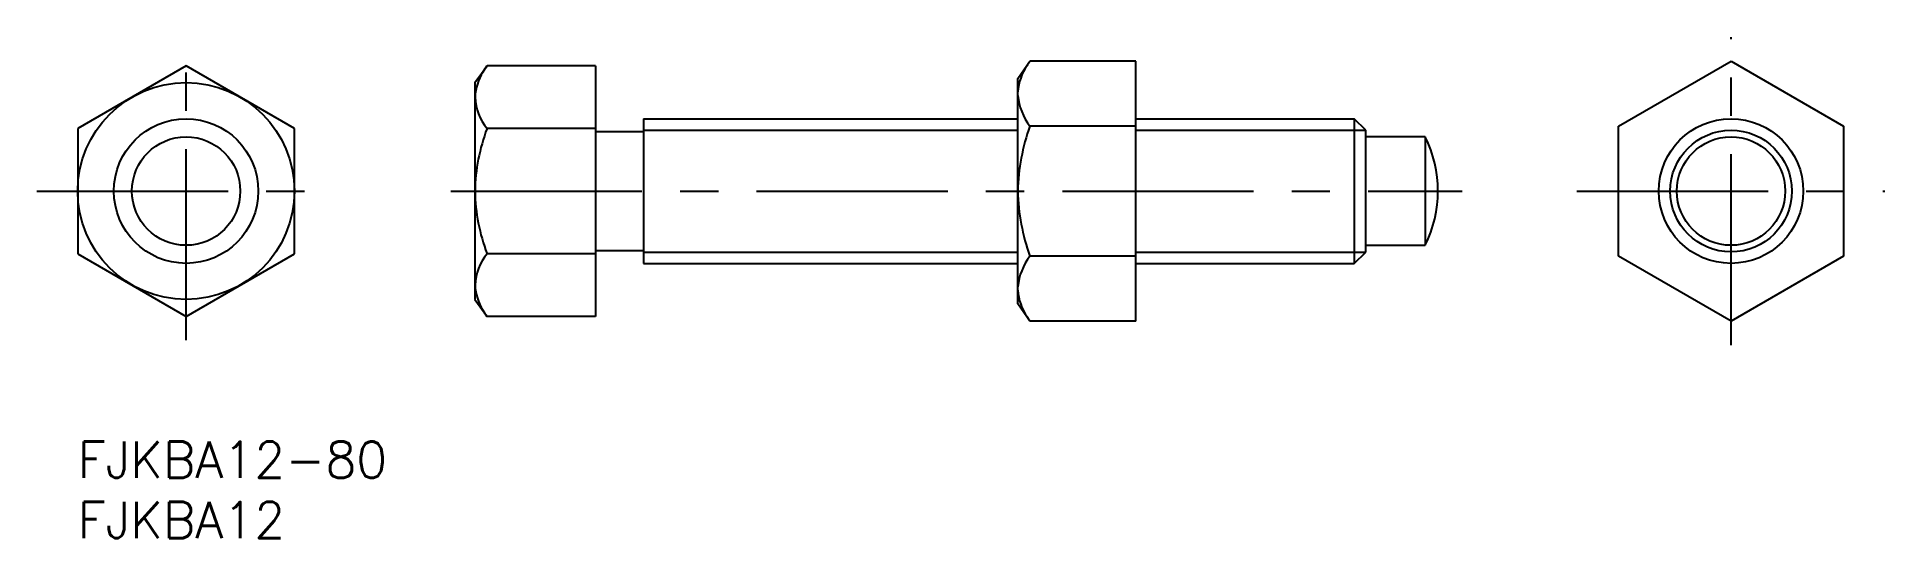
# Model space of a CAD drawing. Extents: x -3 to 150, y -8 to 34.
import ezdxf

# ---------------------------------------------------------------- set-up
doc = ezdxf.new("R2010")
doc.units = 0
doc.header["$LTSCALE"] = 0.5
doc.linetypes.add('CENTER', pattern=[50.8, 31.75, -6.35, 6.35, -6.35])
for name, color, linetype in [('MSM_CENTER', 1, 'CENTER'), ('MSM_CONTINUOUS', 7, 'CONTINUOUS'), ('MSM_NARROW', 5, 'CONTINUOUS'), ('MSM_PART_NUMBER', 7, 'CONTINUOUS')]:
    doc.layers.add(name, color=color, linetype=linetype)
doc.styles.get("Standard").update_dxf_attribs({"font": 'txt.shx', "height": 1, "bigfont": 'bigfont.shx'})

# ---------------------------------------------------------------- blocks, each defined once
blk = doc.blocks.new('*U3')
at = {"layer": 'MSM_PART_NUMBER'}
blk.add_text('FJKBA12-80', height=3, dxfattribs=at).set_placement((0, -3))
blk = doc.blocks.new('*U4')
at = {"layer": 'MSM_PART_NUMBER'}
blk.add_text('FJKBA12', height=3, dxfattribs=at).set_placement((0, -8))

msp = doc.modelspace()

# ---------------------------------------------------------------- linework, layer by layer
at = {"layer": 'MSM_CENTER'}
for p, q in [((9, 8.41), (9, 33.19)), ((137.35, 8), (137.35, 33.59)), ((-3.39, 20.8), (21.39, 20.8)), ((31, 20.8), (115, 20.8)), ((124.55, 20.8), (150.14, 20.8))]:
    msp.add_line(p, q, dxfattribs=at)
at = {"layer": 'MSM_CONTINUOUS'}
for p, q in [((9, 31.19), (0, 25.99)), ((18, 25.99), (9, 31.19)), ((33, 29.8), (34, 31.19)), ((43, 31.19), (34, 31.19)), ((43, 31.19), (43, 10.4)), ((78.1, 30.15), (79.1, 31.59)), ((87.9, 31.59), (79.1, 31.59)), ((87.9, 10), (87.9, 31.59)), ((128, 26.19), (137.35, 31.59)), ((137.35, 31.59), (146.7, 26.19)), ((33, 29.8), (33, 11.8)), ((78.1, 11.45), (78.1, 30.15)), ((47, 26.8), (47, 14.8)), ((47, 26.8), (78.1, 26.8)), ((87.9, 26.19), (79.1, 26.19)), ((87.9, 26.8), (106.05, 26.8)), ((107, 25.85), (106.05, 26.8)), ((106.05, 26.8), (106.05, 14.8)), ((128, 15.4), (128, 26.19)), ((146.7, 26.19), (146.7, 15.4)), ((0, 25.99), (0, 15.6)), ((18, 15.6), (18, 25.99)), ((43, 25.99), (34, 25.99)), ((47, 25.72), (43, 25.72)), ((107, 15.74), (107, 25.85)), ((111.93, 25.3), (107, 25.3)), ((111.93, 25.3), (111.93, 16.3)), ((0, 15.6), (9, 10.4)), ((9, 10.4), (18, 15.6)), ((43, 15.6), (34, 15.6)), ((43, 15.87), (47, 15.87)), ((87.9, 15.4), (79.1, 15.4)), ((106.05, 14.8), (107, 15.74)), ((107, 16.3), (111.93, 16.3)), ((137.35, 10), (128, 15.4)), ((146.7, 15.4), (137.35, 10)), ((47, 14.8), (78.1, 14.8)), ((87.9, 14.8), (106.05, 14.8)), ((33, 11.8), (34, 10.4)), ((79.1, 10), (78.1, 11.45)), ((43, 10.4), (34, 10.4)), ((87.9, 10), (79.1, 10))]:
    msp.add_line(p, q, dxfattribs=at)
for centre, radius in [((9, 20.8), 9), ((9, 20.8), 6), ((137.35, 20.8), 6), ((9, 20.8), 4.5), ((137.35, 20.8), 4.5)]:
    msp.add_circle(centre, radius, dxfattribs=at)
for centre, radius, start, end in [((40.2, 26.75), 7.63, 144.4016, 148.9865), ((82.47, 28.74), 4.38, 145.3226, 176.1556), ((51.99, 48.61), 32.01, 327.1151, 327.8878), ((37.18, 28.41), 4.18, 147.1389, 177.5334), ((37.4, 28.79), 4.4, 182.6188, 219.4847), ((82.99, 29.19), 4.91, 185.1725, 217.6198), ((94.83, 20.49), 16.73, 160.0639, 178.9464), ((48.44, 20.52), 15.44, 159.242, 178.9712), ((103, 20.8), 10, 333.2563, 26.7437), ((48.44, 21.07), 15.44, 181.0288, 200.758), ((94.83, 21.1), 16.73, 181.0536, 199.9361), ((37.4, 12.8), 4.4, 140.5153, 177.3812), ((82.99, 12.4), 4.91, 142.3802, 174.8275), ((37.18, 13.18), 4.18, 182.4666, 212.8611), ((82.47, 12.86), 4.38, 183.8444, 214.6774), ((40.2, 14.84), 7.63, 211.0135, 215.5984), ((51.99, -7.01), 32.01, 32.1122, 32.8849)]:
    msp.add_arc(centre, radius, start, end, dxfattribs=at)
at = {"layer": 'MSM_NARROW'}
for p, q in [((47, 25.85), (78.1, 25.85)), ((87.9, 25.85), (107, 25.85)), ((47, 15.74), (78.1, 15.74)), ((87.9, 15.74), (107, 15.74))]:
    msp.add_line(p, q, dxfattribs=at)
msp.add_circle((137.35, 20.8), 5.05, dxfattribs=at)

# ---------------------------------------------------------------- block references
at = {"layer": 'MSM_CONTINUOUS'}
for name in ['*U3', '*U4']:
    msp.add_blockref(name, (0, 0), dxfattribs=at)

doc.saveas('drawing.dxf')
